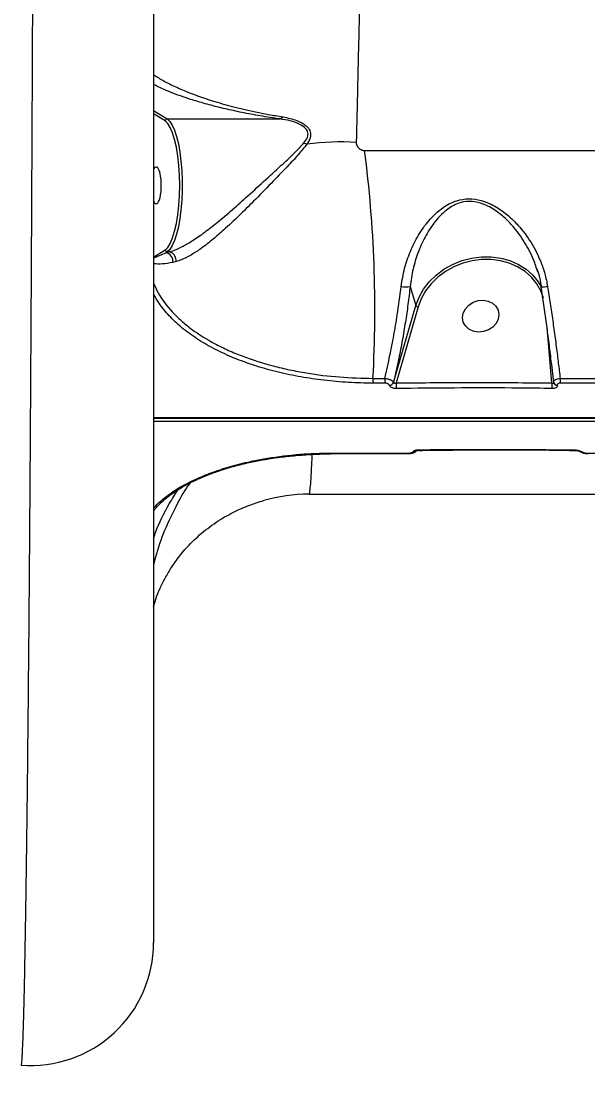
# Model space of a CAD drawing. Header units: millimetres. Extents: x -6028 to 5958, y -6064 to 4137.
# Drawn here: x -3104 to -2965.4, y 839.1 to 1097.6 of the extents above; entities that cross this region are included whole.
import ezdxf

# ---------------------------------------------------------------- set-up
doc = ezdxf.new("R2010")
doc.units = ezdxf.units.MM
for name, color, linetype in [('DIKOM_ОБЪЕКТ', 7, 'Continuous'), ('DIKOM_РАЗМЕР_ЗОНА', 7, 'Continuous'), ('DIKOM_РАЗМЕР_ОБЪЕКТА', 7, 'Continuous')]:
    doc.layers.add(name, color=color, linetype=linetype)
doc.styles.add('style1', font='arial.ttf', dxfattribs={"width": 0.8})
doc.dimstyles.new('1-50', dxfattribs={"dimtxt": 300, "dimasz": 200, "dimexe": 100, "dimexo": 0, "dimgap": 100, "dimtad": 1, "dimtxsty": 'style1', "dimcen": 200, "dimclrd": 7, "dimclre": 7, "dimclrt": 7, "dimadec": 1, "dimazin": 2, "dimtfac": 1, "dimtmove": 0, "dimatfit": 2, "dimfxl": 0, "dimlwd": 25, "dimlwe": 18, "dimarcsym": 0})

# ---------------------------------------------------------------- blocks, each defined once
blk = doc.blocks.new('*D9')
at = {"layer": 'Defpoints', "color": 0, "transparency": 16777216}
for p in [(-6027.56, 1459.58), (4556.58, 1382.7), (4556.58, -5964.37)]:
    blk.add_point(p, dxfattribs=at)
at = {"layer": 'DIKOM_РАЗМЕР_ЗОНА', "color": 7, "lineweight": 18, "transparency": 16777216}
for p, q in [((-6027.56, 1459.58), (-6027.56, -6064.37)), ((4556.58, 1382.7), (4556.58, -6064.37))]:
    blk.add_line(p, q, dxfattribs=at)
at = {"layer": 'DIKOM_РАЗМЕР_ЗОНА', "color": 7, "lineweight": 25, "transparency": 16777216}
blk.add_line((-5827.56, -5964.37), (4356.58, -5964.37), dxfattribs=at)
at = {"layer": 'DIKOM_РАЗМЕР_ЗОНА', "color": 7, "transparency": 16777216}
for points in [[(-5827.56, -5931.03), (-5827.56, -5997.7), (-6027.56, -5964.37)], [(4356.58, -5931.03), (4356.58, -5997.7), (4556.58, -5964.37)]]:
    blk.add_solid(points, dxfattribs=at)
at = {"layer": 'DIKOM_РАЗМЕР_ЗОНА', "color": 7, "transparency": 16777216, "insert": (157.08, -5711.2), "char_height": 300, "attachment_point": 5, "style": 'style1'}
blk.add_mtext('10600', dxfattribs=at)
blk = doc.blocks.new('*D12')
at = {"layer": 'Defpoints', "color": 0, "transparency": 16777216}
for p in [(3056.58, 1987.9), (-4027.97, 676.5), (3056.58, -3714.77)]:
    blk.add_point(p, dxfattribs=at)
at = {"layer": 'DIKOM_РАЗМЕР_ОБЪЕКТА', "color": 7, "lineweight": 18, "transparency": 16777216}
for p, q in [((3056.58, 1987.9), (3056.58, -3814.77)), ((-4027.97, 676.5), (-4027.97, -3814.77))]:
    blk.add_line(p, q, dxfattribs=at)
at = {"layer": 'DIKOM_РАЗМЕР_ОБЪЕКТА', "color": 7, "lineweight": 25, "transparency": 16777216}
blk.add_line((-3827.97, -3714.77), (2856.58, -3714.77), dxfattribs=at)
at = {"layer": 'DIKOM_РАЗМЕР_ОБЪЕКТА', "color": 7, "transparency": 16777216}
for points in [[(-3827.97, -3681.44), (-3827.97, -3748.11), (-4027.97, -3714.77)], [(2856.58, -3681.44), (2856.58, -3748.11), (3056.58, -3714.77)]]:
    blk.add_solid(points, dxfattribs=at)
at = {"layer": 'DIKOM_РАЗМЕР_ОБЪЕКТА', "color": 7, "transparency": 16777216, "insert": (20, -3461.6), "char_height": 300, "attachment_point": 5, "style": 'style1'}
blk.add_mtext('7100', dxfattribs=at)

msp = doc.modelspace()

# ---------------------------------------------------------------- linework, layer by layer
at = {"layer": 'DIKOM_ОБЪЕКТ', "color": 7, "linetype": 'Continuous', "lineweight": 15}
for p, q in [((-3071.66, 1075.695), (-3068.308, 1073.614)), ((-3068.811, 1073.121), (-3071.66, 1074.889)), ((-3068.17, 1072.513), (-3068.811, 1073.121)), ((-3068.308, 1073.614), (-3040.705, 1073.614)), ((-3020.015, 1065.899), (-2872.605, 1065.899)), ((-3071.66, 1039.816), (-3068.812, 1041.585)), ((-3068.812, 1041.585), (-3068.56, 1041.776)), ((-3068.308, 1041.092), (-3068.651, 1040.878)), ((-3068.651, 1040.878), (-3067.854, 1041.092)), ((-3068.308, 1041.092), (-3067.854, 1041.092)), ((-3067.854, 1041.092), (-3067.85, 1041.092)), ((-3066.15, 1038.699), (-3066.922, 1038.495)), ((-2977.683, 1036.23), (-2977.899, 1036.885)), ((-3008.879, 1032.585), (-3007.485, 1027.949)), ((-3012.926, 1009.118), (-3007.485, 1027.949)), ((-3006.931, 1027.629), (-3012.317, 1008.987)), ((-2974.193, 1008.987), (-2975.397, 1022.593)), ((-3017.976, 1010.124), (-3015.092, 1010.124)), ((-3015.037, 1008.941), (-3017.923, 1008.941)), ((-3013.956, 1008.414), (-3013.96, 1008.428)), ((-3012.93, 1009.132), (-3012.926, 1009.118)), ((-2973.738, 1008.998), (-2973.763, 1009.132)), ((-2972.889, 1008.428), (-2972.885, 1008.414)), ((-2972.193, 1010.124), (-2909.709, 1010.124)), ((-2909.578, 1008.941), (-2972.107, 1008.941)), ((-3071.655, 1000.542), (-2794.242, 1000.542)), ((-3071.655, 1000.407), (-2793.984, 1000.407)), ((-2793.347, 999.54), (-3071.656, 999.54)), ((-3006.832, 992.521), (-3006.827, 992.521)), ((-2968.382, 992.495), (-2968.377, 992.494)), ((-3028.405, 991.819), (-3009.363, 991.819)), ((-3028.356, 991.705), (-3009.299, 991.705)), ((-2965.499, 991.819), (-2900.358, 991.819)), ((-3033.655, 981.771), (-2795.57, 981.771)), ((-3071.66, 954.171), (-3071.043, 956.302)), ((-3104.039, 842.093), (-3104.037, 842.09))]:
    msp.add_line(p, q, dxfattribs=at)
at = {"layer": 'DIKOM_ОБЪЕКТ', "color": 7, "linetype": 'Continuous', "lineweight": 15, "flags": 128}
for points in [[(-3068.56, 1041.776), (-3068.168, 1042.195), (-3067.557, 1043.173), (-3066.993, 1044.492), (-3066.491, 1046.123), (-3066.063, 1048.024), (-3065.719, 1050.151), (-3065.467, 1052.452), (-3065.313, 1054.872), (-3065.261, 1057.351), (-3065.313, 1059.831), (-3065.467, 1062.25), (-3065.718, 1064.552), (-3066.063, 1066.679), (-3066.491, 1068.581), (-3066.993, 1070.212), (-3067.556, 1071.532), (-3068.167, 1072.509), (-3068.17, 1072.513)], [(-3068.308, 1073.614), (-3067.677, 1073.027), (-3067.077, 1072.099), (-3066.52, 1070.852), (-3066.017, 1069.312), (-3065.581, 1067.513), (-3065.22, 1065.493), (-3064.942, 1063.297), (-3064.753, 1060.972), (-3064.658, 1058.568), (-3064.658, 1056.138), (-3064.753, 1053.734), (-3064.942, 1051.409), (-3065.22, 1049.213), (-3065.581, 1047.193), (-3066.017, 1045.393), (-3066.52, 1043.853), (-3067.077, 1042.606), (-3067.677, 1041.679), (-3068.308, 1041.092)], [(-3007.485, 1027.949), (-3006.711, 1030.003), (-3005.609, 1031.961), (-3004.202, 1033.779), (-3002.522, 1035.419), (-3000.604, 1036.845), (-2998.492, 1038.024), (-2996.231, 1038.932), (-2993.87, 1039.549), (-2991.462, 1039.861), (-2989.058, 1039.861), (-2986.713, 1039.549), (-2984.476, 1038.932), (-2982.397, 1038.024), (-2980.521, 1036.845), (-2978.889, 1035.419), (-2977.538, 1033.779), (-2976.884, 1032.726)], [(-2976.222, 1029.728), (-2976.881, 1031.518), (-2977.891, 1033.282), (-2979.202, 1034.872), (-2980.784, 1036.254), (-2982.603, 1037.398), (-2984.619, 1038.279), (-2986.788, 1038.877), (-2989.063, 1039.179), (-2991.393, 1039.179), (-2993.729, 1038.877), (-2996.018, 1038.279), (-2998.211, 1037.398), (-3000.259, 1036.254), (-3002.118, 1034.872), (-3003.748, 1033.282), (-3005.112, 1031.518), (-3006.18, 1029.62), (-3006.931, 1027.629)], [(-2992.217, 1021.468), (-2993.434, 1021.678), (-2994.504, 1022.187), (-2995.34, 1022.953), (-2995.874, 1023.914), (-2996.062, 1024.992), (-2995.891, 1026.1), (-2995.372, 1027.148), (-2994.55, 1028.051), (-2993.489, 1028.736), (-2992.277, 1029.148), (-2991.01, 1029.253), (-2989.793, 1029.043), (-2988.723, 1028.534), (-2987.887, 1027.768), (-2987.354, 1026.807), (-2987.165, 1025.729), (-2987.337, 1024.621), (-2987.855, 1023.573), (-2988.678, 1022.67), (-2989.738, 1021.984), (-2990.951, 1021.573), (-2992.217, 1021.468)], [(-3028.405, 991.819), (-3028.386, 991.747), (-3028.366, 991.71), (-3028.356, 991.705)], [(-3009.363, 991.819), (-3009.339, 991.747), (-3009.313, 991.71), (-3009.299, 991.705)]]:
    msp.add_lwpolyline(points, dxfattribs=at)
at = {"layer": 'DIKOM_ОБЪЕКТ', "color": 7, "linetype": 'Continuous', "lineweight": 15}
for centre, radius, start, end in [((-3068.298, 1073.1), 0.514, 91.09677, 177.72128), ((-3033.599, 1070.091), 2.669, 241.4637, 258.35422), ((-3025.976, 1003.634), 64.363, 86.52386, 97.28522), ((-3320.593, 1026.986), 303.087, 356.81077, 7.37648), ((-3068.298, 1041.606), 0.515, 182.42373, 268.922), ((-3069.029, 1038.784), 2.128, 352.17159, 79.76244), ((-3009.786, 1039.824), 7.296, 259.81844, 277.14306), ((-2976.245, 1036.804), 4.277, 262.22632, 283.3934), ((-3006.894, 1028.33), 0.702, 212.80309, 267.02354), ((-3012.371, 1009.783), 5.615, 176.52316, 188.62524), ((-3009.677, 1009.783), 5.426, 176.40326, 188.92958), ((-3013.942, 1009.508), 1.08, 269.05783, 339.64807), ((-3013.938, 1009.494), 1.08, 269.05783, 339.64807), ((-3007.689, 1008.573), 4.647, 174.88658, 191.59249), ((-2970.052, 1008.437), 4.178, 172.43408, 191.01056), ((-2972.939, 1009.241), 0.829, 188.52299, 273.73683), ((-2972.937, 1009.274), 0.848, 199.0448, 273.24255), ((-2968.7, 1009.783), 3.51, 174.42668, 193.87568), ((-3007.907, 993.06), 0.857, 256.1065, 320.61344), ((-3006.771, 992.644), 0.137, 182.92063, 243.70944), ((-2968.327, 992.617), 0.134, 182.87303, 246.08275), ((-3044.577, 990.562), 0.234, 216.26103, 278.35542), ((-2967.174, 992.744), 0.556, 235.7774, 287.7035), ((-2965.356, 991.841), 0.144, 188.53052, 249.71806), ((-3033.66, 941.772), 39.998, 89.99267, 106.02505), ((-3101.66, 871.925), 30, 265.44535, 359.99818)]:
    msp.add_arc(centre, radius, start, end, dxfattribs=at)
msp.add_ellipse((-3071.001, 1057.353), major_axis=(0, 4.5), ratio=0.2773245, start_param=2.5816929, end_param=6.8430851, dxfattribs=at)
for points, knots in [([(-3104.037, 842.09), (-3104.03, 842.067), (-3103.985, 841.929), (-3103.892, 842.55), (-3103.766, 844.046), (-3103.638, 846.593), (-3103.51, 850.064), (-3103.384, 854.442), (-3103.258, 859.686), (-3103.131, 865.755), (-3103.003, 872.684), (-3102.874, 880.535), (-3102.744, 889.334), (-3102.615, 899.09), (-3102.489, 909.695), (-3102.366, 921.023), (-3102.247, 933.033), (-3102.133, 945.676), (-3102.022, 959.041), (-3101.912, 973.237), (-3101.806, 988.272), (-3101.701, 1004.142), (-3101.6, 1020.667), (-3101.505, 1037.647), (-3101.413, 1055.037), (-3101.326, 1072.788), (-3101.244, 1091.04), (-3101.165, 1109.937), (-3101.09, 1129.471), (-3101.02, 1149.624), (-3100.956, 1170.166), (-3100.898, 1190.861), (-3100.846, 1211.666), (-3100.801, 1232.541), (-3100.761, 1253.643), (-3100.727, 1275.134), (-3100.7, 1296.992), (-3100.68, 1319.186), (-3100.669, 1341.461), (-3100.664, 1364.768), (-3100.669, 1389.087), (-3100.685, 1414.372), (-3100.71, 1439.568), (-3100.745, 1464.586), (-3100.789, 1489.339), (-3100.838, 1512.611), (-3100.892, 1534.411), (-3100.948, 1554.783), (-3101.011, 1574.825), (-3101.078, 1594.688), (-3101.152, 1614.326), (-3101.231, 1633.698), (-3101.316, 1652.577), (-3101.404, 1670.74), (-3101.495, 1688.173), (-3101.589, 1704.876), (-3101.686, 1720.993), (-3101.788, 1736.64), (-3101.894, 1751.769), (-3102.004, 1766.338), (-3102.118, 1780.176), (-3102.234, 1793.134), (-3102.353, 1805.211), (-3102.473, 1816.418), (-3102.596, 1826.844), (-3102.722, 1836.558), (-3102.851, 1845.513), (-3102.984, 1853.672), (-3103.116, 1860.935), (-3103.245, 1867.225), (-3103.37, 1872.558), (-3103.495, 1876.962), (-3103.619, 1880.473), (-3103.744, 1883.13), (-3103.871, 1884.802), (-3103.971, 1885.562), (-3104.024, 1885.442), (-3104.037, 1885.412)], [0, 0, 0, 0, 0.0025358, 0.0157567, 0.0293568, 0.0429695, 0.0565822, 0.0701824, 0.0834235, 0.0966761, 0.1099285, 0.1231696, 0.1367966, 0.1504361, 0.1640757, 0.1777026, 0.1909448, 0.2041985, 0.2174522, 0.2306944, 0.2443217, 0.2579615, 0.2716013, 0.2852286, 0.2984536, 0.3116901, 0.3249265, 0.3381516, 0.3517597, 0.3653802, 0.3790007, 0.3926088, 0.4058351, 0.4190727, 0.4323104, 0.4455366, 0.4591468, 0.4727696, 0.4863923, 0.5000026, 0.5154395, 0.5309128, 0.5464046, 0.5618964, 0.5773698, 0.5928069, 0.6060504, 0.6193053, 0.6325603, 0.6458038, 0.6594322, 0.673073, 0.6867139, 0.7003423, 0.7135631, 0.7267953, 0.7400275, 0.7532483, 0.7668518, 0.7804677, 0.7940836, 0.8076871, 0.8209296, 0.8341836, 0.8474376, 0.86068, 0.8743091, 0.8879507, 0.9015924, 0.9152215, 0.9284594, 0.9417089, 0.9549582, 0.968196, 0.9818204, 0.9954574, 1, 1, 1, 1]), ([(-3071.66, 1855.527), (-3071.66, 1855.552), (-3071.66, 1855.664), (-3071.66, 1855.017), (-3071.66, 1853.539), (-3071.66, 1851.09), (-3071.66, 1847.74), (-3071.66, 1843.498), (-3071.66, 1838.429), (-3071.66, 1832.562), (-3071.66, 1825.942), (-3071.66, 1818.524), (-3071.66, 1810.241), (-3071.66, 1801.072), (-3071.66, 1791.012), (-3071.66, 1780.171), (-3071.66, 1768.686), (-3071.66, 1756.596), (-3071.66, 1743.949), (-3071.66, 1730.649), (-3071.66, 1716.587), (-3071.66, 1701.758), (-3071.66, 1686.168), (-3071.66, 1669.993), (-3071.66, 1653.412), (-3071.66, 1636.465), (-3071.66, 1619.194), (-3071.66, 1601.482), (-3071.66, 1583.19), (-3071.66, 1564.326), (-3071.66, 1544.91), (-3071.66, 1525.164), (-3071.66, 1504.309), (-3071.66, 1482.338), (-3071.66, 1459.265), (-3071.66, 1435.804), (-3071.66, 1412.002), (-3071.66, 1387.916), (-3071.66, 1365.008), (-3071.66, 1343.338), (-3071.66, 1322.935), (-3071.66, 1302.602), (-3071.66, 1282.185), (-3071.66, 1261.718), (-3071.66, 1241.236), (-3071.66, 1220.979), (-3071.66, 1201.176), (-3071.66, 1181.852), (-3071.66, 1163.021), (-3071.66, 1144.536), (-3071.66, 1126.259), (-3071.66, 1108.233), (-3071.66, 1090.497), (-3071.66, 1073.258), (-3071.66, 1056.702), (-3071.66, 1040.844), (-3071.66, 1025.683), (-3071.66, 1011.105), (-3071.66, 997.004), (-3071.66, 983.427), (-3071.66, 970.412), (-3071.66, 958.115), (-3071.66, 946.674), (-3071.66, 936.086), (-3071.66, 926.338), (-3071.66, 917.344), (-3071.66, 909.046), (-3071.66, 901.487), (-3071.66, 894.701), (-3071.66, 888.771), (-3071.66, 883.76), (-3071.66, 879.652), (-3071.66, 876.427), (-3071.66, 874.027), (-3071.66, 872.529), (-3071.66, 871.865), (-3071.66, 871.988), (-3071.66, 872.013)], [0, 0, 0, 0, 0.0037494, 0.017002, 0.0302432, 0.0438692, 0.0575078, 0.0711466, 0.0847727, 0.0980153, 0.1112693, 0.1245232, 0.1377658, 0.1513942, 0.1650351, 0.1786761, 0.1923046, 0.205526, 0.2187588, 0.2319916, 0.245213, 0.2588171, 0.2724335, 0.2860499, 0.299654, 0.3128982, 0.3261538, 0.3394094, 0.3526535, 0.3662824, 0.3799239, 0.3935653, 0.4071942, 0.4224935, 0.4378016, 0.4531008, 0.4687304, 0.4843695, 0.4999991, 0.5132249, 0.5264623, 0.5396996, 0.5529254, 0.5665357, 0.5801584, 0.5937811, 0.6073914, 0.6206171, 0.6338541, 0.6470912, 0.6603169, 0.6739257, 0.6875468, 0.7011681, 0.7147768, 0.7280197, 0.7412741, 0.7545284, 0.7677712, 0.7813987, 0.7950386, 0.8086785, 0.8223058, 0.8355469, 0.8487994, 0.862052, 0.875293, 0.8889199, 0.9025594, 0.9161988, 0.9298258, 0.9430502, 0.9562862, 0.969522, 0.9827464, 0.996354, 1, 1, 1, 1]), ([(-3022.074, 1659.663), (-3021.973, 1655.531), (-3021.772, 1647.261), (-3021.465, 1633.941), (-3021.156, 1619.996), (-3020.834, 1604.787), (-3020.501, 1588.243), (-3020.161, 1570.304), (-3019.832, 1551.672), (-3019.519, 1532.432), (-3019.227, 1512.674), (-3018.963, 1492.667), (-3018.732, 1472.453), (-3018.537, 1452.084), (-3018.378, 1431.408), (-3018.257, 1410.522), (-3018.178, 1389.521), (-3018.143, 1368.049), (-3018.159, 1346.147), (-3018.225, 1323.874), (-3018.338, 1301.741), (-3018.494, 1280.145), (-3018.689, 1259.133), (-3018.917, 1238.73), (-3019.175, 1218.694), (-3019.458, 1199.117), (-3019.762, 1180.089), (-3020.079, 1161.789), (-3020.405, 1144.242), (-3020.737, 1127.448), (-3021.073, 1111.33), (-3021.41, 1095.978), (-3021.746, 1081.376), (-3021.965, 1072.373), (-3022.074, 1067.878)], [0, 0, 0, 0, 0.0284579, 0.0569511, 0.0854442, 0.1139021, 0.1459255, 0.178052, 0.21023, 0.2424064, 0.2745294, 0.3065504, 0.3375581, 0.3686635, 0.3998177, 0.4309708, 0.4620735, 0.4930794, 0.525948, 0.5588751, 0.5918026, 0.6246717, 0.6561671, 0.6877611, 0.7194068, 0.7510542, 0.7826522, 0.8141501, 0.8450489, 0.8760379, 0.9070735, 0.9381097, 0.9691003, 1, 1, 1, 1]), ([(-3071.66, 1084.523), (-3071.34, 1084.294), (-3070.335, 1083.575), (-3068.143, 1082.371), (-3065.097, 1080.919), (-3061.491, 1079.474), (-3057.309, 1078.046), (-3052.446, 1076.652), (-3047.746, 1075.546), (-3043.545, 1074.712), (-3041.218, 1074.328), (-3040.055, 1074.136)], [0, 0, 0, 0, 0.06159252, 0.19330904, 0.32485985, 0.45639087, 0.59121645, 0.72596865, 0.86140369, 0.93071702, 1, 1, 1, 1]), ([(-3040.705, 1073.614), (-3041.303, 1073.7), (-3043.609, 1074.033), (-3047.35, 1074.667), (-3051.688, 1075.533), (-3055.756, 1076.475), (-3059.555, 1077.484), (-3063.862, 1078.802), (-3068.114, 1080.327), (-3070.529, 1081.506), (-3071.66, 1082.058)], [0, 0, 0, 0, 0.0382896, 0.1476838, 0.2575062, 0.3671553, 0.4890269, 0.6109318, 0.8178323, 1, 1, 1, 1]), ([(-3040.698, 1073.614), (-3040.699, 1073.614), (-3040.7, 1073.614), (-3040.703, 1073.614), (-3040.705, 1073.614), (-3040.705, 1073.614)], [0, 0, 0, 0, 0.350898, 0.8055067, 1, 1, 1, 1]), ([(-3040.055, 1074.136), (-3040.071, 1074.113), (-3040.167, 1073.973), (-3040.379, 1073.738), (-3040.585, 1073.658), (-3040.698, 1073.614)], [0, 0, 0, 0, 0.0844251, 0.4973868, 1, 1, 1, 1]), ([(-3034.874, 1067.746), (-3034.54, 1068.198), (-3033.937, 1069.011), (-3033.777, 1070.279), (-3034.447, 1071.469), (-3036.038, 1072.466), (-3038.222, 1073.204), (-3039.867, 1073.503), (-3040.697, 1073.614), (-3040.698, 1073.614)], [0, 0, 0, 0, 0.15955158, 0.28753735, 0.41504173, 0.59346551, 0.79621416, 0.99972687, 1, 1, 1, 1]), ([(-3040.055, 1074.136), (-3038.861, 1073.887), (-3037.192, 1073.539), (-3035.32, 1072.669), (-3034.157, 1071.885), (-3033.291, 1070.795), (-3033.141, 1069.301), (-3033.665, 1068.18), (-3034.088, 1067.551), (-3034.138, 1067.477)], [0, 0, 0, 0, 0.2865112, 0.4002701, 0.5163036, 0.6574639, 0.7993963, 0.9763568, 1, 1, 1, 1]), ([(-3067.85, 1041.092), (-3067.85, 1041.092), (-3067.453, 1041.191), (-3066.352, 1041.542), (-3064.433, 1042.427), (-3061.92, 1043.914), (-3059.129, 1045.87), (-3055.854, 1048.44), (-3052.311, 1051.449), (-3048.309, 1055.026), (-3044.133, 1058.819), (-3040.369, 1062.317), (-3037.153, 1065.241), (-3035.633, 1066.912), (-3034.874, 1067.746)], [0, 0, 0, 0, 0.0000165, 0.0411771, 0.1100315, 0.1789515, 0.2638196, 0.3487726, 0.4554052, 0.5621381, 0.691246, 0.8203998, 0.9103308, 1, 1, 1, 1]), ([(-3034.138, 1067.477), (-3034.843, 1066.585), (-3036.271, 1064.778), (-3039.29, 1061.596), (-3042.907, 1057.818), (-3046.886, 1053.743), (-3050.776, 1049.878), (-3054.216, 1046.643), (-3057.441, 1043.861), (-3060.183, 1041.761), (-3062.676, 1040.162), (-3064.614, 1039.178), (-3065.722, 1038.832), (-3066.15, 1038.699)], [0, 0, 0, 0, 0.0889093, 0.1801274, 0.3049767, 0.4334602, 0.5379139, 0.6451619, 0.7294101, 0.815874, 0.8847854, 0.955516, 1, 1, 1, 1]), ([(-3022.074, 1067.878), (-3022.064, 1067.714), (-3022.045, 1067.375), (-3021.828, 1066.913), (-3021.508, 1066.53), (-3021.132, 1066.233), (-3020.728, 1066.031), (-3020.338, 1065.917), (-3020.118, 1065.905), (-3020.015, 1065.899)], [0, 0, 0, 0, 0.1944028, 0.4037071, 0.5538873, 0.691, 0.8350527, 0.9219316, 1, 1, 1, 1]), ([(-3011.076, 1032.643), (-3010.835, 1034.119), (-3010.354, 1037.073), (-3008.875, 1041.276), (-3006.928, 1045.218), (-3004.788, 1048.257), (-3002.723, 1050.458), (-3001.013, 1051.864), (-2999.25, 1052.933), (-2997.183, 1053.787), (-2994.54, 1054.22), (-2991.798, 1053.829), (-2989.543, 1053.002), (-2987.287, 1051.811), (-2984.846, 1050.012), (-2981.966, 1047.153), (-2979.189, 1043.434), (-2977.137, 1039.39), (-2975.857, 1035.752), (-2975.455, 1033.679), (-2975.255, 1032.643)], [0, 0, 0, 0, 0.0727748, 0.1456245, 0.2220849, 0.2985174, 0.3409255, 0.3832914, 0.4164826, 0.4496115, 0.4986441, 0.5477908, 0.5808449, 0.6139668, 0.6710819, 0.7283191, 0.8132043, 0.8980758, 0.9490488, 1, 1, 1, 1]), ([(-2977.899, 1036.885), (-2978.063, 1037.403), (-2978.726, 1039.503), (-2980.487, 1042.969), (-2982.982, 1046.586), (-2985.629, 1049.398), (-2987.828, 1051.165), (-2989.892, 1052.355), (-2991.917, 1053.174), (-2994.416, 1053.571), (-2996.787, 1053.134), (-2998.61, 1052.294), (-3000.166, 1051.242), (-3001.666, 1049.858), (-3003.471, 1047.708), (-3005.325, 1044.742), (-3007.006, 1040.939), (-3008.275, 1036.872), (-3008.676, 1034.025), (-3008.879, 1032.585)], [0, 0, 0, 0, 0.0302195, 0.122515, 0.2172296, 0.2784853, 0.340932, 0.3751587, 0.4102278, 0.4603329, 0.5103696, 0.5446362, 0.5798995, 0.6253059, 0.6713743, 0.7544988, 0.8394439, 0.9188063, 1, 1, 1, 1]), ([(-3071.66, 1039.528), (-3071.181, 1039.732), (-3070.244, 1040.132), (-3069.174, 1040.633), (-3068.651, 1040.878)], [0, 0, 0, 0, 0.5117365, 1, 1, 1, 1]), ([(-3066.15, 1038.699), (-3066.148, 1038.738), (-3066.131, 1038.98), (-3066.179, 1039.456), (-3066.411, 1040.082), (-3066.802, 1040.61), (-3067.301, 1040.986), (-3067.667, 1041.056), (-3067.85, 1041.092)], [0, 0, 0, 0, 0.0350465, 0.217866, 0.413415, 0.6089469, 0.8044706, 1, 1, 1, 1]), ([(-3066.922, 1038.495), (-3067.801, 1038.334), (-3069.562, 1038.014), (-3071.061, 1038.12), (-3071.625, 1038.197), (-3071.66, 1038.202)], [0, 0, 0, 0, 0.4835769, 0.9676939, 1, 1, 1, 1]), ([(-2977.881, 1036.894), (-2977.802, 1036.679), (-2977.386, 1035.556), (-2977.028, 1034.1), (-2976.88, 1032.847), (-2976.846, 1032.564)], [0, 0, 0, 0, 0.1543868, 0.8093347, 1, 1, 1, 1]), ([(-3071.66, 1033.496), (-3071.307, 1032.676), (-3070.242, 1030.196), (-3067.853, 1027.116), (-3064.93, 1024.225), (-3061.592, 1021.513), (-3057.698, 1019.075), (-3053.339, 1016.948), (-3048.694, 1015.034), (-3043.666, 1013.443), (-3038.381, 1012.191), (-3032.993, 1011.181), (-3026.143, 1010.317), (-3020.698, 1010.188), (-3017.976, 1010.124)], [0, 0, 0, 0, 0.0578096, 0.1747065, 0.2349046, 0.2951026, 0.4119711, 0.4721549, 0.53234, 0.6491962, 0.709371, 0.769542, 0.8847723, 1, 1, 1, 1]), ([(-3015.092, 1010.124), (-3014.658, 1011.992), (-3013.86, 1015.431), (-3012.855, 1020.649), (-3011.892, 1026.297), (-3011.376, 1030.307), (-3011.076, 1032.643)], [0, 0, 0, 0, 0.258079, 0.4750055, 0.6940749, 1, 1, 1, 1]), ([(-3008.879, 1032.585), (-3009.053, 1031.136), (-3009.4, 1028.239), (-3010.048, 1023.835), (-3010.79, 1019.421), (-3011.729, 1014.457), (-3012.489, 1011.086), (-3012.93, 1009.132)], [0, 0, 0, 0, 0.1825579, 0.3651194, 0.5530304, 0.740945, 1, 1, 1, 1]), ([(-2973.763, 1009.132), (-2973.98, 1011.086), (-2974.351, 1014.416), (-2974.957, 1019.295), (-2975.532, 1023.665), (-2976.151, 1028.111), (-2976.596, 1031.094), (-2976.818, 1032.585)], [0, 0, 0, 0, 0.2590556, 0.4416271, 0.6241974, 0.8120991, 1, 1, 1, 1]), ([(-2975.255, 1032.643), (-2975.04, 1031.25), (-2974.611, 1028.463), (-2973.998, 1024.229), (-2973.414, 1019.983), (-2972.88, 1015.873), (-2972.479, 1012.593), (-2972.264, 1010.74), (-2972.193, 1010.124)], [0, 0, 0, 0, 0.1827966, 0.3655934, 0.5537466, 0.7419048, 0.9141926, 1, 1, 1, 1]), ([(-3017.923, 1008.941), (-3019.933, 1008.976), (-3023.953, 1009.045), (-3029.893, 1009.587), (-3035.639, 1010.432), (-3041.127, 1011.58), (-3046.397, 1013.033), (-3051.371, 1014.797), (-3055.995, 1016.853), (-3060.209, 1019.188), (-3063.947, 1021.797), (-3067.164, 1024.654), (-3069.807, 1027.633), (-3071.061, 1029.744), (-3071.66, 1030.752)], [0, 0, 0, 0, 0.08776359, 0.17552799, 0.25856915, 0.34187489, 0.42491808, 0.50802726, 0.59140175, 0.67451143, 0.75758213, 0.84091749, 0.9239883, 1, 1, 1, 1]), ([(-3015.092, 1010.124), (-3014.912, 1010.102), (-3014.511, 1010.055), (-3014.001, 1009.907), (-3013.531, 1009.708), (-3013.16, 1009.473), (-3012.981, 1009.259), (-3012.936, 1009.147), (-3012.93, 1009.132)], [0, 0, 0, 0, 0.1805528, 0.4029165, 0.531008, 0.7496124, 0.9664051, 1, 1, 1, 1]), ([(-3013.96, 1008.428), (-3013.963, 1008.437), (-3013.983, 1008.505), (-3014.067, 1008.63), (-3014.25, 1008.761), (-3014.485, 1008.862), (-3014.742, 1008.929), (-3014.945, 1008.937), (-3015.037, 1008.941)], [0, 0, 0, 0, 0.0340233, 0.2522841, 0.4704737, 0.5978936, 0.8191975, 1, 1, 1, 1]), ([(-3012.241, 1007.639), (-3012.414, 1007.645), (-3012.759, 1007.658), (-3013.251, 1007.79), (-3013.645, 1007.991), (-3013.879, 1008.212), (-3013.935, 1008.357), (-3013.956, 1008.414)], [0, 0, 0, 0, 0.2182598, 0.4367366, 0.653036, 0.865783, 1, 1, 1, 1]), ([(-3012.926, 1009.118), (-3012.919, 1009.098), (-3012.902, 1009.045), (-3012.819, 1008.98), (-3012.678, 1008.942), (-3012.502, 1008.941), (-3012.379, 1008.971), (-3012.317, 1008.987)], [0, 0, 0, 0, 0.1277568, 0.3308663, 0.543765, 0.7683588, 1, 1, 1, 1]), ([(-3012.317, 1008.987), (-3005.957, 1009.063), (-2993.233, 1009.214), (-2980.541, 1009.063), (-2974.193, 1008.987)], [0, 0, 0, 0, 0.499917, 1, 1, 1, 1]), ([(-2974.193, 1008.987), (-2974.136, 1008.971), (-2974.024, 1008.941), (-2973.883, 1008.942), (-2973.782, 1008.978), (-2973.763, 1009.032), (-2973.754, 1009.059)], [0, 0, 0, 0, 0.2655038, 0.5227877, 0.7671621, 1, 1, 1, 1]), ([(-2972.885, 1008.414), (-2972.875, 1008.357), (-2972.851, 1008.212), (-2972.959, 1007.991), (-2973.238, 1007.79), (-2973.651, 1007.658), (-2973.985, 1007.645), (-2974.153, 1007.639)], [0, 0, 0, 0, 0.1342434, 0.346976, 0.5632581, 0.7817785, 1, 1, 1, 1]), ([(-2973.763, 1009.132), (-2973.775, 1009.225), (-2973.799, 1009.419), (-2973.6, 1009.662), (-2973.271, 1009.872), (-2972.827, 1010.041), (-2972.405, 1010.096), (-2972.193, 1010.124)], [0, 0, 0, 0, 0.2044362, 0.4300949, 0.56338, 0.780327, 1, 1, 1, 1]), ([(-2972.107, 1008.941), (-2972.109, 1008.941), (-2972.218, 1008.941), (-2972.427, 1008.921), (-2972.649, 1008.845), (-2972.813, 1008.735), (-2972.911, 1008.6), (-2972.896, 1008.483), (-2972.889, 1008.428)], [0, 0, 0, 0, 0.0043638, 0.2197503, 0.4355931, 0.5682311, 0.7937801, 1, 1, 1, 1]), ([(-2974.153, 1007.639), (-2974.808, 1007.649), (-2978.085, 1007.7), (-2990.767, 1007.846), (-3002.818, 1007.73), (-3012.241, 1007.639)], [0, 0, 0, 0, 0.05171291, 0.25855444, 1, 1, 1, 1]), ([(-3009.3, 991.711), (-3009.241, 991.709), (-3008.884, 991.701), (-3008.282, 991.814), (-3007.634, 992.078), (-3007.356, 992.402), (-3007.238, 992.539)], [0, 0, 0, 0, 0.0703044, 0.4275444, 0.7581077, 1, 1, 1, 1]), ([(-3008.113, 992.228), (-3008.097, 992.248), (-3008.026, 992.339), (-3007.811, 992.479), (-3007.405, 992.607), (-3007.074, 992.627), (-3006.908, 992.637)], [0, 0, 0, 0, 0.08562634, 0.38933266, 0.69487743, 1, 1, 1, 1]), ([(-3007.323, 992.438), (-3007.323, 992.438), (-3007.324, 992.438), (-3007.254, 992.467), (-3007.116, 992.498), (-3006.966, 992.52), (-3006.857, 992.519), (-3006.827, 992.518)], [0, 0, 0, 0, 0.14162359, 0.37684336, 0.59975914, 0.89154816, 1, 1, 1, 1]), ([(-3006.908, 992.637), (-3006.251, 992.646), (-3002.964, 992.686), (-2990.136, 992.804), (-2977.987, 992.695), (-2968.461, 992.611)], [0, 0, 0, 0, 0.051229, 0.2561258, 1, 1, 1, 1]), ([(-3006.831, 992.492), (-3001.88, 992.549), (-2990.42, 992.683), (-2977.604, 992.648), (-2969.75, 992.495), (-2968.382, 992.469)], [0, 0, 0, 0, 0.385867, 0.8930418, 1, 1, 1, 1]), ([(-2968.461, 992.611), (-2968.417, 992.609), (-2968.205, 992.604), (-2967.82, 992.552), (-2967.345, 992.416), (-2967.118, 992.282), (-2967.004, 992.214)], [0, 0, 0, 0, 0.0810799, 0.3907919, 0.6951335, 1, 1, 1, 1]), ([(-2968.377, 992.49), (-2968.327, 992.49), (-2968.179, 992.49), (-2967.935, 992.451), (-2967.699, 992.386), (-2967.557, 992.328), (-2967.489, 992.286), (-2967.486, 992.284), (-2967.485, 992.284)], [0, 0, 0, 0, 0.1338303, 0.3993679, 0.6255886, 0.8154105, 0.967913, 1, 1, 1, 1]), ([(-3071.66, 978.307), (-3071.563, 978.435), (-3070.924, 979.273), (-3069.155, 980.797), (-3066.329, 982.83), (-3062.908, 984.746), (-3059.008, 986.51), (-3054.639, 988.066), (-3049.905, 989.414), (-3046.477, 990.087), (-3044.765, 990.423)], [0, 0, 0, 0, 0.0248636, 0.1636534, 0.3029611, 0.4427132, 0.5820234, 0.7212009, 0.8608208, 1, 1, 1, 1]), ([(-3071.66, 977.616), (-3071.635, 977.655), (-3071.318, 978.156), (-3070.428, 979.134), (-3068.976, 980.522), (-3067.217, 981.883), (-3065.202, 983.203), (-3062.929, 984.464), (-3060.402, 985.663), (-3057.623, 986.792), (-3054.602, 987.84), (-3051.359, 988.789), (-3048.004, 989.621), (-3045.662, 990.064), (-3044.526, 990.279)], [0, 0, 0, 0, 0.0079028, 0.0997297, 0.1904741, 0.280327, 0.3693066, 0.4577597, 0.5467368, 0.6369132, 0.7281381, 0.8201893, 0.9127911, 1, 1, 1, 1]), ([(-3044.765, 990.423), (-3042.168, 990.815), (-3038.233, 991.408), (-3032.686, 991.763), (-3029.832, 991.801), (-3028.405, 991.819)], [0, 0, 0, 0, 0.4927613, 0.7463789, 1, 1, 1, 1]), ([(-3044.524, 990.246), (-3044.326, 990.283), (-3042.934, 990.546), (-3040.216, 990.904), (-3036.386, 991.311), (-3032.45, 991.545), (-3029.761, 991.644), (-3028.387, 991.628), (-3028.354, 991.627)], [0, 0, 0, 0, 0.0393077, 0.2766589, 0.5152752, 0.7546134, 0.9940492, 1, 1, 1, 1]), ([(-3032.914, 991.5), (-3032.925, 991.224), (-3032.998, 989.435), (-3033.126, 986.957), (-3033.299, 984.154), (-3033.463, 982.468), (-3033.583, 981.706), (-3033.646, 981.842), (-3033.659, 981.87)], [0, 0, 0, 0, 0.03982472, 0.25790264, 0.4849243, 0.71224205, 0.93955926, 1, 1, 1, 1]), ([(-3009.363, 991.819), (-3009.196, 991.827), (-3008.862, 991.842), (-3008.447, 991.964), (-3008.211, 992.105), (-3008.134, 992.202), (-3008.113, 992.228)], [0, 0, 0, 0, 0.29691384, 0.59409674, 0.88955742, 1, 1, 1, 1]), ([(-2967.474, 992.289), (-2967.431, 992.256), (-2967.2, 992.074), (-2966.644, 991.869), (-2965.953, 991.707), (-2965.537, 991.721), (-2965.406, 991.725)], [0, 0, 0, 0, 0.0804354, 0.4412257, 0.8245172, 1, 1, 1, 1]), ([(-2967.004, 992.214), (-2966.891, 992.147), (-2966.664, 992.013), (-2966.191, 991.879), (-2965.788, 991.824), (-2965.56, 991.82), (-2965.499, 991.819)], [0, 0, 0, 0, 0.29542376, 0.59039027, 0.89010677, 1, 1, 1, 1]), ([(-3062.729, 984.528), (-3062.783, 984.457), (-3063.988, 982.863), (-3066.155, 978.983), (-3069.003, 973.02), (-3070.869, 967.896), (-3071.507, 964.998), (-3071.66, 964.301)], [0, 0, 0, 0, 0.0114694, 0.2572516, 0.588017, 0.9009379, 1, 1, 1, 1]), ([(-3071.66, 970.894), (-3071.494, 971.404), (-3070.55, 974.316), (-3068.503, 978.303), (-3066.428, 981.681), (-3065.726, 982.823)], [0, 0, 0, 0, 0.1233408, 0.7034859, 1, 1, 1, 1]), ([(-3071.043, 956.302), (-3070.731, 957.092), (-3070.08, 958.738), (-3068.813, 961.282), (-3067.128, 964.129), (-3064.955, 967.128), (-3061.993, 970.423), (-3058.399, 973.557), (-3054.336, 976.253), (-3050.938, 977.969), (-3048.325, 979.035), (-3046.471, 979.693), (-3045.115, 980.099), (-3044.759, 980.2), (-3044.7, 980.217)], [0, 0, 0, 0, 0.0625786, 0.1304092, 0.1999774, 0.2943945, 0.391761, 0.5227149, 0.6575114, 0.7848913, 0.8501507, 0.9153289, 0.9859812, 1, 1, 1, 1])]:
    msp.add_open_spline(points, degree=3, knots=knots, dxfattribs=at)

# ---------------------------------------------------------------- dimensions: what is measured, and where the dimension line sits
at = {"layer": 'DIKOM_РАЗМЕР_ЗОНА'}
dim = msp.add_linear_dim(base=(4556.575, -5964.368), p1=(-6027.562, 1459.576), p2=(4556.575, 1382.704), text='10600', dimstyle='1-50', dxfattribs=at)
dim.commit()
dim.dimension.update_dxf_attribs({"geometry": '*D9', "text_midpoint": (157.08, -5964.368), "dimtype": 160})
at = {"layer": 'DIKOM_РАЗМЕР_ОБЪЕКТА'}
dim = msp.add_linear_dim(base=(3056.575, -3714.774), p1=(-4027.972, 676.501), p2=(3056.575, 1987.897), text='7100', dimstyle='1-50', dxfattribs=at)
dim.commit()
dim.dimension.update_dxf_attribs({"geometry": '*D12', "text_midpoint": (20, -3714.774), "dimtype": 160})

doc.saveas('drawing.dxf')
